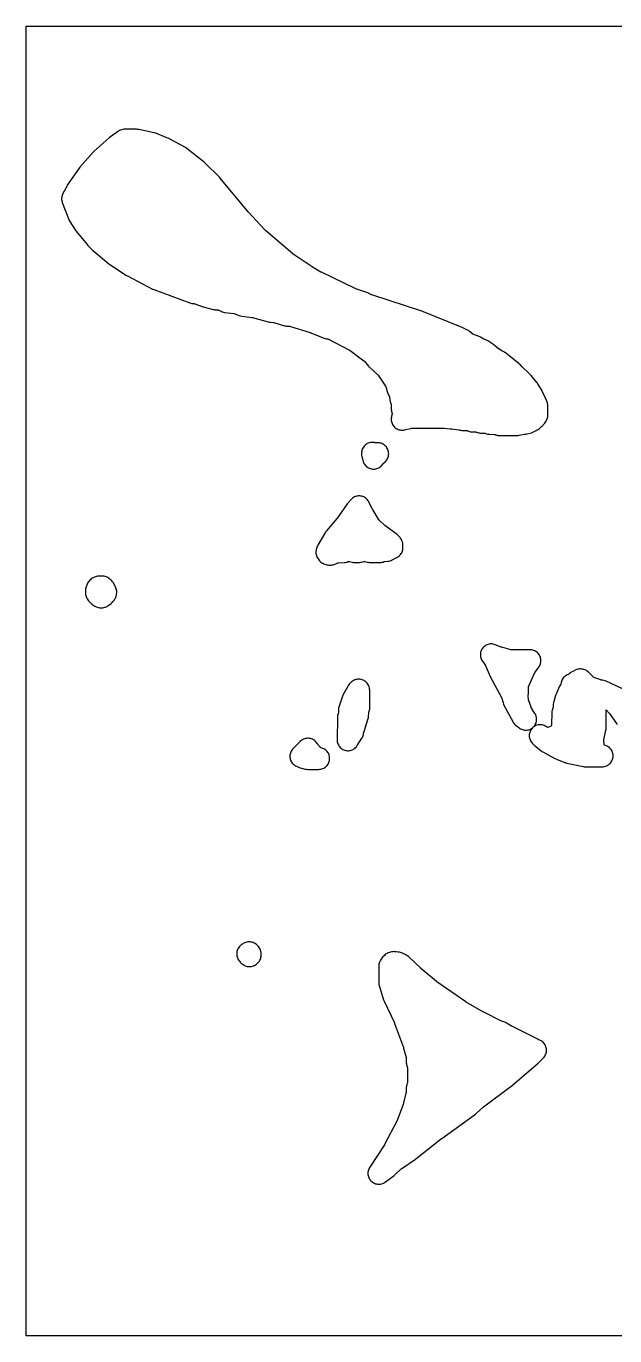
# Model space of a CAD drawing. Header units: millimetres. Extents: x 0 to 300, y 0 to 300.
# Drawn here: x 0 to 134.8, y 0 to 300 of the extents above; entities that cross this region are included whole.
import ezdxf

# ---------------------------------------------------------------- set-up
doc = ezdxf.new("R2010")
doc.units = ezdxf.units.MM
doc.layers.add('CUT', color=7, linetype='CONTINUOUS')

msp = doc.modelspace()

# ---------------------------------------------------------------- linework, layer by layer
at = {"layer": 'CUT'}
for points in [[(299.9971, 299.9971), (300, 299.9386), (300, 0.0614), (299.9971, 0.0029), (299.9386, 0), (0.0614, 0), (0.0029, 0.0029), (0, 0.0614), (0, 299.9386), (0.0029, 299.9971), (0.0614, 300), (299.9386, 300)], [(8.1196, 260.3194), (8.1486, 260.0858), (8.1995, 259.8558), (8.2717, 259.6317), (9.7268, 255.7541), (9.8293, 255.5185), (9.9554, 255.2946), (11.1752, 253.3689), (11.3567, 253.1182), (13.9427, 249.9752), (14.1052, 249.7962), (15.2926, 248.6083), (15.4578, 248.4572), (18.899, 245.582), (19.1452, 245.4007), (22.9893, 242.9169), (23.1846, 242.8029), (28.9331, 239.787), (29.2337, 239.6538), (37.4915, 236.6248), (37.6925, 236.5606), (37.8981, 236.5135), (38.1071, 236.484), (38.4809, 236.4471), (38.4974, 236.4451), (38.5318, 236.4388), (38.5656, 236.4294), (38.581, 236.4241), (40.5442, 235.6981), (40.8068, 235.6171), (42.7935, 235.1219), (43.0065, 235.0786), (43.2224, 235.0539), (43.957, 235.0022), (43.9762, 235.0003), (44.0157, 234.9936), (44.0532, 234.9792), (44.0706, 234.971), (44.644, 234.683), (44.9008, 234.5716), (45.1685, 234.4895), (45.4436, 234.438), (47.6582, 234.15), (47.6813, 234.1462), (47.7764, 234.122), (47.7985, 234.1143), (48.7639, 233.7409), (49.0488, 233.6498), (49.3426, 233.5935), (51.6758, 233.2894), (51.7606, 233.2753), (51.8441, 233.2552), (55.4284, 232.259), (55.6923, 232.2008), (55.961, 232.1714), (56.5393, 232.1397), (56.5613, 232.1379), (56.6523, 232.1225), (56.6737, 232.117), (59.1847, 231.3943), (59.4402, 231.335), (59.7005, 231.3029), (60.3791, 231.2551), (60.4018, 231.2528), (60.4954, 231.2351), (60.5173, 231.229), (65.0499, 229.8113), (65.103, 229.7934), (65.1552, 229.773), (67.9968, 228.5873), (68.212, 228.5089), (68.4336, 228.4505), (68.6595, 228.4126), (69.0844, 228.3612), (69.1021, 228.3587), (69.1387, 228.3508), (69.1729, 228.3365), (69.1891, 228.3284), (74.0314, 225.7638), (74.105, 225.7214), (74.1754, 225.6741), (77.3457, 223.3777), (77.3593, 223.3674), (77.3864, 223.3439), (77.4114, 223.318), (77.4222, 223.3054), (78.3635, 222.1451), (78.4941, 221.9965), (78.6361, 221.8587), (80.5352, 220.1562), (80.5391, 220.1526), (80.5741, 220.1158), (80.5901, 220.0957), (80.604, 220.076), (82.2898, 217.5523), (82.3005, 217.5352), (82.3202, 217.498), (82.3359, 217.4589), (82.342, 217.4397), (82.6674, 216.3042), (82.7475, 216.0693), (82.8505, 215.8435), (83.1986, 215.1712), (83.2072, 215.1535), (83.2223, 215.1154), (83.2294, 215.075), (83.2314, 215.0554), (83.2731, 214.49), (83.3065, 214.2277), (83.3674, 213.9703), (83.4551, 213.7208), (83.5266, 213.5477), (83.5329, 213.5313), (83.5438, 213.4963), (83.5482, 213.4603), (83.5491, 213.4426), (83.5819, 212.4185), (83.5988, 212.1969), (83.6354, 211.9777), (83.6913, 211.7627), (83.8336, 211.3005), (83.8387, 211.2823), (83.8465, 211.2438), (83.8391, 211.2052), (83.8342, 211.1869), (83.6849, 210.6809), (83.6267, 210.4405), (83.5926, 210.1955), (83.5828, 209.9483), (83.5975, 209.7014), (83.6366, 209.4572), (83.6995, 209.218), (83.7858, 208.9862), (83.8946, 208.7641), (84.0248, 208.5538), (84.1752, 208.3574), (84.3442, 208.1768), (84.5302, 208.0138), (84.7314, 207.87), (84.9459, 207.7468), (85.1715, 207.6453), (85.406, 207.5667), (85.6471, 207.5116), (85.8925, 207.4806), (86.1397, 207.474), (86.3864, 207.4918), (86.6301, 207.534), (87.9146, 207.8222), (88.0925, 207.8553), (88.2751, 207.8892), (88.2949, 207.8929), (88.3521, 207.9035), (94.154, 207.9305), (95.678, 207.9349), (95.7208, 207.932), (96.3794, 207.8705), (97.077, 207.7904), (97.4473, 207.7478), (97.9341, 207.6919), (99.1616, 207.5509), (99.3144, 207.4944), (99.5355, 207.4352), (99.761, 207.3963), (99.9892, 207.3783), (100.9006, 207.3482), (100.9179, 207.3472), (100.9539, 207.3428), (100.9881, 207.3322), (101.0045, 207.326), (101.1292, 207.275), (101.338, 207.2003), (101.5526, 207.1444), (101.7713, 207.1077), (101.7883, 207.1064), (101.8102, 207.1026), (102.0353, 207.0846), (102.9724, 207.0522), (102.9812, 207.0517), (103.0062, 207.0439), (103.0226, 207.0377), (103.1549, 206.9836), (103.3599, 206.91), (103.5705, 206.8546), (103.7851, 206.8177), (104.0021, 206.7997), (104.0201, 206.799), (104.0533, 206.7963), (104.3287, 206.7868), (105.0155, 206.7596), (105.0333, 206.7585), (105.0515, 206.7561), (105.0793, 206.7474), (105.0959, 206.7409), (105.1864, 206.7032), (105.4011, 206.6251), (105.622, 206.5669), (105.8473, 206.5291), (106.0752, 206.5121), (107.2618, 206.4777), (107.2835, 206.4765), (107.3283, 206.4701), (107.3722, 206.4589), (107.3926, 206.4518), (107.5022, 206.4102), (107.7168, 206.3397), (107.8637, 206.3058), (107.8728, 206.3032), (107.8811, 206.3018), (107.9369, 206.2889), (108.0423, 206.2745), (108.1457, 206.2569), (108.422, 206.241), (112.1111, 206.2338), (112.3368, 206.2443), (112.4228, 206.2442), (112.6596, 206.2552), (112.8942, 206.2886), (114.0496, 206.5094), (114.2325, 206.517), (114.4828, 206.5402), (114.7296, 206.5884), (115.4234, 206.7604), (115.693, 206.8437), (115.9516, 206.9569), (116.026, 206.9946), (116.6488, 207.2972), (116.8731, 207.4208), (116.8894, 207.4321), (117.0356, 207.5062), (117.2615, 207.6358), (117.4727, 207.7883), (117.6668, 207.9619), (117.9148, 208.2081), (117.945, 208.2314), (118.118, 208.3779), (118.2771, 208.5394), (118.4014, 208.6911), (118.5533, 208.8418), (118.7412, 209.0505), (118.9044, 209.279), (119.0411, 209.5243), (119.1025, 209.6508), (119.202, 209.8317), (119.2941, 210.0429), (119.3663, 210.2617), (119.418, 210.4861), (119.4489, 210.7144), (119.4587, 210.9446), (119.4509, 212.9616), (119.4493, 212.9897), (119.4493, 213.0355), (119.4389, 213.261), (119.4082, 213.4846), (119.3575, 213.7046), (119.2871, 213.919), (118.9474, 214.8156), (118.7967, 215.1408), (118.3313, 215.9812), (118.0597, 216.5863), (117.9097, 216.87), (117.1881, 218.0457), (117.1168, 218.1523), (117.1152, 218.155), (117.1139, 218.1566), (117.0797, 218.2077), (116.9789, 218.3356), (116.9743, 218.3417), (116.9702, 218.3467), (116.959, 218.3609), (116.9371, 218.3865), (115.639, 219.9501), (115.4761, 220.1282), (115.3113, 220.2916), (115.2511, 220.3621), (115.0963, 220.5277), (113.5894, 221.9996), (113.1081, 222.477), (113.0145, 222.5611), (113.0102, 222.5653), (112.9699, 222.6013), (112.9252, 222.6414), (112.9205, 222.6453), (112.8383, 222.7185), (110.2386, 224.8272), (110.1362, 224.9105), (110.1319, 224.9137), (110.1274, 224.9174), (110.0306, 224.99), (109.9862, 225.0235), (109.9851, 225.0242), (109.9761, 225.0309), (109.8165, 225.1327), (109.5099, 225.3124), (109.2584, 225.4607), (108.9054, 225.6688), (108.541, 225.8836), (108.2363, 226.0632), (108.2061, 226.0849), (108.1923, 226.0962), (107.1974, 226.955), (107.0354, 227.0835), (106.8634, 227.1982), (105.7171, 227.8958), (105.4445, 228.0394), (104.8141, 228.3235), (104.0121, 228.7665), (103.7147, 228.9061), (102.2947, 229.4621), (102.2763, 229.4698), (102.2393, 229.4889), (102.2032, 229.5124), (102.1963, 229.5178), (101.4828, 230.098), (101.2671, 230.2551), (101.0358, 230.3883), (99.6895, 231.0709), (99.4877, 231.1622), (90.9684, 234.5704), (90.8162, 234.6257), (79.1818, 238.4267), (79.1767, 238.4284), (79.1022, 238.4594), (79.0853, 238.4677), (78.3782, 238.8363), (78.2053, 238.9182), (78.0267, 238.9866), (75.4553, 239.8602), (75.3871, 239.8857), (75.3206, 239.9152), (67.5873, 243.6258), (67.5453, 243.647), (67.5042, 243.6697), (65.5533, 244.7989), (65.5186, 244.8198), (65.4847, 244.8418), (61.1532, 247.7498), (61.0953, 247.7912), (61.04, 247.8358), (54.7628, 253.2135), (54.7092, 253.2622), (54.6587, 253.314), (50.8839, 257.4214), (50.8639, 257.4437), (50.8444, 257.4665), (44.3944, 265.2182), (44.2405, 265.3869), (40.9916, 268.636), (40.7793, 268.8254), (36.8715, 271.9311), (36.6914, 272.0616), (36.5003, 272.1756), (32.4999, 274.3273), (32.2347, 274.4505), (29.6676, 275.4653), (29.47, 275.534), (29.2673, 275.586), (25.7713, 276.3275), (25.5169, 276.3679), (25.2597, 276.3819), (22.5956, 276.3895), (22.344, 276.3775), (22.095, 276.3403), (21.8509, 276.2782), (21.6144, 276.1919), (21.3877, 276.0822), (21.1732, 275.9503), (19.2736, 274.6457), (19.0334, 274.4583), (15.567, 271.3954), (15.347, 271.175), (12.2886, 267.7053), (12.1023, 267.4662), (9.4147, 263.5477), (9.2694, 263.308), (8.4054, 261.6845), (8.3047, 261.4716), (8.2244, 261.2502), (8.1654, 261.0223), (8.1281, 260.7898), (8.1128, 260.5548)], [(77.3351, 199.854), (77.4638, 199.642), (77.6128, 199.4438), (77.7807, 199.2613), (77.9659, 199.0963), (78.1665, 198.9505), (78.3806, 198.8253), (78.6061, 198.7219), (78.8406, 198.6414), (79.082, 198.5845), (79.3279, 198.5518), (79.5757, 198.5436), (79.8232, 198.56), (80.0678, 198.6009), (80.3072, 198.6658), (80.5389, 198.754), (80.7608, 198.8649), (80.9706, 198.9971), (81.1663, 199.1495), (81.3459, 199.3205), (81.5076, 199.5085), (81.5875, 199.6112), (81.6424, 199.6769), (81.7017, 199.7385), (82.2526, 200.2726), (82.4197, 200.4513), (82.5686, 200.6454), (82.6977, 200.8532), (82.8059, 201.0726), (82.8922, 201.3015), (82.9557, 201.5378), (82.9958, 201.7791), (83.0121, 202.0232), (83.0045, 202.2677), (82.973, 202.5103), (82.9179, 202.7487), (82.8399, 202.9805), (82.7395, 203.2036), (82.6178, 203.4158), (82.476, 203.6151), (82.3153, 203.7996), (82.1374, 203.9675), (81.9439, 204.1172), (81.7367, 204.2473), (81.5178, 204.3566), (81.2893, 204.4439), (81.0534, 204.5084), (80.8122, 204.5496), (80.5682, 204.567), (79.8927, 204.5821), (79.8745, 204.5829), (79.837, 204.5872), (79.7829, 204.5985), (79.5411, 204.637), (79.2967, 204.6516), (79.0521, 204.6422), (78.8095, 204.6089), (78.5713, 204.5521), (78.3399, 204.4722), (78.1174, 204.3701), (77.9059, 204.2468), (77.7075, 204.1033), (77.5241, 203.9411), (77.3575, 203.7617), (77.2091, 203.5669), (77.0806, 203.3586), (76.973, 203.1386), (76.8875, 202.9092), (76.8249, 202.6725), (76.7856, 202.4309), (76.7702, 202.1865), (76.7788, 201.9418), (76.8113, 201.6992), (76.8674, 201.4608), (77.0306, 200.8932), (77.0351, 200.8759), (77.0421, 200.8393), (77.0464, 200.7967), (77.083, 200.5515), (77.1438, 200.311), (77.2281, 200.0778)], [(67.3181, 177.3746), (67.5029, 177.2187), (67.702, 177.0813), (67.9133, 176.9638), (68.1966, 176.8238), (68.4076, 176.7314), (68.6263, 176.6587), (68.8507, 176.6066), (69.079, 176.5752), (69.3091, 176.5651), (69.8285, 176.5661), (70.053, 176.5767), (70.2755, 176.6073), (70.4944, 176.6578), (70.7079, 176.7278), (70.9143, 176.8166), (71.4001, 177.0521), (71.4186, 177.0606), (71.4581, 177.0749), (71.4997, 177.0808), (71.5201, 177.0822), (72.8524, 177.134), (73.0855, 177.154), (73.3157, 177.1957), (73.541, 177.2588), (73.7595, 177.3427), (73.8832, 177.3969), (73.9002, 177.4039), (73.9359, 177.4157), (73.9724, 177.4067), (73.9899, 177.4011), (74.3359, 177.2801), (74.6096, 177.2017), (74.8904, 177.1548), (75.1747, 177.1402), (76.1447, 177.1456), (76.3733, 177.1573), (76.5998, 177.1899), (76.8224, 177.2431), (77.3846, 177.405), (77.4018, 177.4095), (77.4378, 177.4164), (77.4737, 177.4102), (77.4912, 177.406), (78.1331, 177.2342), (78.3479, 177.1868), (78.5661, 177.1584), (78.7859, 177.1493), (81.0163, 177.1553), (81.2548, 177.1673), (81.4911, 177.202), (81.723, 177.2592), (81.9484, 177.3382), (82.0225, 177.3682), (82.0429, 177.3758), (82.0861, 177.388), (82.1304, 177.3954), (82.1521, 177.3972), (82.8123, 177.4337), (83.0799, 177.463), (83.3427, 177.5209), (83.5978, 177.6067), (83.8422, 177.7195), (84.8945, 178.2754), (85.1213, 178.4111), (85.3325, 178.5699), (85.5258, 178.7501), (85.5637, 178.7894), (85.7234, 178.9719), (85.8647, 179.1689), (85.9862, 179.3787), (86.0868, 179.5993), (86.1655, 179.8286), (86.2217, 180.0644), (86.2548, 180.3046), (86.2644, 180.5469), (86.2597, 181.0919), (86.2472, 181.321), (86.2137, 181.548), (86.1596, 181.771), (86.0852, 181.9881), (85.9912, 182.1975), (85.8434, 182.4902), (85.7316, 182.6884), (85.6023, 182.8756), (85.4565, 183.0504), (85.2933, 183.2287), (85.1218, 183.3989), (84.9346, 183.5518), (82.1031, 185.6445), (82.0371, 185.6968), (81.9749, 185.7536), (80.8514, 186.8523), (80.8476, 186.8562), (80.8143, 186.8944), (80.7992, 186.915), (80.7861, 186.9355), (79.374, 189.2525), (79.3486, 189.2961), (79.3251, 189.3406), (78.4981, 190.9891), (78.4973, 190.9886), (78.4, 191.1724), (78.2641, 191.3776), (78.1086, 191.5684), (77.9352, 191.743), (77.7453, 191.8997), (77.5411, 192.037), (77.3242, 192.1535), (77.097, 192.2482), (76.8616, 192.32), (76.6203, 192.3684), (76.3753, 192.3927), (76.1292, 192.3929), (75.8842, 192.3689), (75.6428, 192.3209), (75.4073, 192.2494), (75.1799, 192.155), (74.963, 192.0388), (74.7585, 191.9018), (74.5684, 191.7454), (74.3947, 191.571), (73.7306, 190.8353), (73.5303, 190.5823), (71.3252, 187.3941), (71.2866, 187.3414), (71.2453, 187.2908), (68.7767, 184.4291), (68.639, 184.2544), (68.5175, 184.0682), (66.7912, 181.1477), (66.681, 180.9395), (66.5909, 180.7218), (66.5217, 180.4966), (66.4218, 180.1071), (66.3755, 179.8851), (66.3495, 179.6598), (66.344, 179.433), (66.3592, 179.2067), (66.3947, 178.9827), (66.4504, 178.7628), (66.4694, 178.6999), (66.5648, 178.4381), (66.6886, 178.1886), (66.8395, 177.9544), (66.9979, 177.7362), (67.1493, 177.5477)], [(13.9606, 168.841), (14.0923, 168.6113), (14.2475, 168.3969), (14.4245, 168.2), (14.9205, 167.704), (15.1047, 167.5373), (15.3045, 167.3897), (15.518, 167.2627), (15.743, 167.1574), (16.2818, 166.9374), (16.5218, 166.8533), (16.769, 166.7941), (17.0211, 166.7603), (17.2752, 166.7522), (17.5289, 166.77), (17.7794, 166.8135), (18.0242, 166.8822), (18.1465, 166.9234), (18.3487, 167.0013), (18.5433, 167.0964), (18.729, 167.208), (18.9043, 167.3353), (19.4507, 167.7693), (19.6728, 167.9685), (19.8696, 168.1926), (20.1859, 168.5995), (20.326, 168.7991), (20.4459, 169.0113), (20.5446, 169.2342), (20.6212, 169.4657), (20.6748, 169.7035), (20.7141, 169.9283), (20.7443, 170.1712), (20.7507, 170.4158), (20.7332, 170.6599), (20.6918, 170.9011), (20.6271, 171.1372), (20.5395, 171.3657), (20.4301, 171.5846), (19.8995, 172.5276), (19.766, 172.7393), (19.612, 172.9366), (19.439, 173.1175), (19.2488, 173.2802), (18.9847, 173.4842), (18.7747, 173.6299), (18.5509, 173.7534), (18.3156, 173.8534), (18.0713, 173.9288), (17.8206, 173.9789), (17.5662, 174.0031), (16.8391, 174.035), (16.589, 174.0335), (16.3403, 174.0069), (16.0955, 173.9557), (15.857, 173.8802), (15.6273, 173.7813), (15.3585, 173.6492), (15.1264, 173.5195), (14.9094, 173.3658), (14.71, 173.1899), (14.5169, 173.0006), (14.3424, 172.8107), (14.1884, 172.6039), (14.0565, 172.3824), (13.9481, 172.1484), (13.7253, 171.594), (13.647, 171.3686), (13.5905, 171.1368), (13.5564, 170.9007), (13.5449, 170.6623), (13.5448, 170.2607), (13.5556, 170.0271), (13.5883, 169.7955), (13.6424, 169.568), (13.7176, 169.3466), (13.8131, 169.1331)], [(107.3153, 149.0737), (107.3296, 149.0454), (108.8516, 146.2027), (108.856, 146.1939), (108.8616, 146.1827), (108.896, 146.0958), (108.9025, 146.0741), (109.1986, 144.9778), (109.2894, 144.7049), (109.4109, 144.4443), (111.4251, 140.703), (111.5456, 140.5023), (111.6843, 140.3138), (111.8401, 140.139), (112.0115, 139.9796), (112.7788, 139.3304), (112.9732, 139.1816), (113.1812, 139.0525), (113.4009, 138.9444), (113.63, 138.8583), (113.8665, 138.795), (114.1081, 138.7552), (114.3524, 138.7391), (114.597, 138.7471), (114.8398, 138.7789), (115.0782, 138.8343), (115.3101, 138.9128), (115.5332, 139.0136), (115.7454, 139.1357), (115.9446, 139.278), (116.129, 139.4391), (116.2967, 139.6175), (116.4461, 139.8114), (116.5759, 140.019), (116.6847, 140.2383), (116.7716, 140.4672), (116.8357, 140.7034), (116.8763, 140.9449), (116.8932, 141.1891), (116.8861, 141.4338), (116.855, 141.6766), (116.8004, 141.9153), (116.7227, 142.1474), (116.6227, 142.3709), (116.5012, 142.5835), (115.6528, 143.9133), (115.65, 143.9179), (115.6261, 143.9627), (115.6162, 143.9861), (115.608, 144.009), (115.0495, 145.7002), (115.0479, 145.7053), (115.0359, 145.7539), (115.0321, 145.7788), (115.0297, 145.8027), (114.9846, 146.419), (114.9819, 146.4728), (114.9815, 146.5268), (114.9914, 147.1849), (115.0117, 148.529), (115.0125, 148.5488), (115.0173, 148.5895), (115.03, 148.6285), (115.0376, 148.6468), (115.8128, 150.3956), (115.8136, 150.3974), (116.4894, 151.922), (116.4966, 151.9371), (116.4982, 151.9405), (116.4986, 151.9414), (116.4987, 151.9416), (116.544, 152.0195), (116.5565, 152.0374), (117.3935, 153.1699), (117.5286, 153.3727), (117.6434, 153.5877), (117.7366, 153.8128), (117.8075, 154.0459), (117.8554, 154.2849), (117.8798, 154.5273), (117.8804, 154.771), (117.8573, 155.0136), (117.8108, 155.2527), (117.7411, 155.4862), (117.6491, 155.7119), (117.5355, 155.9275), (117.4015, 156.131), (117.2483, 156.3205), (117.0774, 156.4941), (116.8904, 156.6504), (116.6891, 156.7876), (116.4753, 156.9046), (116.2512, 157.0003), (116.0188, 157.0737), (115.7804, 157.1241), (115.5383, 157.151), (115.2946, 157.1543), (115.1885, 157.1505), (111.0946, 157.1246), (111.0757, 157.1249), (111.0366, 157.1284), (110.9981, 157.1356), (110.9797, 157.1404), (108.9056, 157.7381), (108.849, 157.756), (108.7933, 157.7765), (107.4252, 158.319), (107.1959, 158.3973), (106.9601, 158.4531), (106.72, 158.4857), (106.4779, 158.495), (106.236, 158.4807), (105.9966, 158.4432), (105.762, 158.3826), (105.5344, 158.2996), (105.3158, 158.1949), (105.1084, 158.0696), (104.9142, 157.9248), (104.7348, 157.7618), (104.5721, 157.5823), (104.4275, 157.3879), (104.3024, 157.1803), (104.198, 156.9617), (104.1153, 156.7339), (104.055, 156.4992), (104.0177, 156.2598), (104.0037, 156.0179), (104.0133, 155.7758), (104.0462, 155.5357), (104.1022, 155.3), (104.1808, 155.0708), (104.2812, 154.8502), (104.4025, 154.6405), (104.5435, 154.4434), (105.0448, 153.8101), (105.0557, 153.7957), (105.0762, 153.7642), (105.0939, 153.7308), (105.101, 153.7148), (106.0095, 151.5384), (106.1123, 151.322)], [(71.6081, 135.1612), (71.7517, 134.9628), (71.914, 134.7794), (72.0934, 134.6128), (72.2883, 134.4645), (72.4968, 134.336), (72.7169, 134.2286), (72.9464, 134.1431), (73.1831, 134.0806), (73.4249, 134.0415), (73.6693, 134.0262), (73.914, 134.035), (74.1567, 134.0676), (74.3951, 134.1238), (74.6268, 134.2031), (74.8496, 134.3047), (75.0614, 134.4275), (75.2602, 134.5705), (75.4441, 134.7323), (75.6112, 134.9113), (75.6124, 134.9127), (75.8146, 135.1878), (76.8855, 136.8752), (76.999, 137.0736), (77.0939, 137.2815), (77.1694, 137.4971), (77.225, 137.7188), (77.26, 137.9447), (77.2758, 138.0903), (77.2786, 138.1108), (77.2966, 138.1942), (77.3025, 138.214), (78.2724, 141.1821), (78.333, 141.4003), (78.3735, 141.6231), (78.3937, 141.8487), (78.4292, 142.6538), (78.4306, 142.6749), (78.4372, 142.7181), (78.4484, 142.7604), (78.4554, 142.7804), (78.5007, 142.8991), (78.5724, 143.1163), (78.624, 143.3391), (78.655, 143.5656), (78.6652, 143.7941), (78.6599, 147.9111), (78.6478, 148.1535), (78.6122, 148.3936), (78.5536, 148.629), (78.4724, 148.8577), (78.3694, 149.0775), (78.2456, 149.2862), (78.1022, 149.4819), (77.9404, 149.6628), (77.7619, 149.8272), (77.5683, 149.9734), (77.3614, 150.1003), (77.1431, 150.2064), (76.9157, 150.2909), (76.6811, 150.353), (76.4415, 150.392), (76.1994, 150.4076), (75.9568, 150.3996), (75.7162, 150.3682), (75.4798, 150.3136), (75.2497, 150.2364), (75.0283, 150.1371), (74.8175, 150.0169), (74.6193, 149.8768), (74.4357, 149.7182), (74.1724, 149.4675), (73.9965, 149.2818), (73.8404, 149.0792), (73.7059, 148.8616), (72.5326, 146.7276), (72.4321, 146.5231), (72.3505, 146.3103), (71.6502, 144.1993), (71.5879, 143.9777), (71.5462, 143.7514), (71.5255, 143.5222), (71.4904, 142.7253), (71.4888, 142.7033), (71.4818, 142.6584), (71.4698, 142.6145), (71.4622, 142.5938), (71.432, 142.5176), (71.3572, 142.3006), (71.3026, 142.0776), (71.2686, 141.8505), (71.2557, 141.6213), (71.2028, 136.5521), (71.2122, 136.3074), (71.2455, 136.0648), (71.3025, 135.8266), (71.3824, 135.5952), (71.4846, 135.3726)], [(60.4913, 133.4984), (60.4295, 133.2629), (60.3908, 133.0225), (60.3758, 132.7795), (60.3845, 132.5362), (60.4168, 132.2948), (60.4724, 132.0578), (60.5508, 131.8273), (60.6512, 131.6055), (60.7728, 131.3946), (60.9143, 131.1964), (61.0744, 131.013), (61.2515, 130.846), (61.4441, 130.6971), (61.6503, 130.5675), (61.8681, 130.4587), (62.5342, 130.1653), (62.7665, 130.0766), (63.0065, 130.0113), (63.9192, 129.8112), (64.1877, 129.7675), (64.4594, 129.7533), (66.9956, 129.7583), (67.2401, 129.7707), (67.4823, 129.8071), (67.7197, 129.8669), (67.9501, 129.9497), (68.1713, 130.0546), (68.3812, 130.1806), (68.5778, 130.3266), (68.7591, 130.4911), (68.9235, 130.6726), (69.0693, 130.8692), (69.1952, 131.0792), (69.3, 131.3005), (69.3826, 131.531), (69.4422, 131.7684), (69.4784, 132.0106), (69.4907, 132.2551), (69.479, 132.4996), (69.4435, 132.7419), (69.3844, 132.9795), (69.3024, 133.2102), (69.1982, 133.4317), (69.0728, 133.642), (68.9275, 133.839), (68.7636, 134.0209), (68.5827, 134.1859), (68.3865, 134.3323), (68.1769, 134.4589), (67.956, 134.5644), (67.7258, 134.6478), (67.5824, 134.6843), (67.5825, 134.6848), (67.4669, 134.7154), (67.4383, 134.7415), (67.4253, 134.7553), (66.7906, 135.4577), (66.7788, 135.4714), (66.7563, 135.5014), (66.7556, 135.5025), (66.6401, 135.7099), (66.5034, 135.9078), (66.3484, 136.0916), (66.1765, 136.2596), (65.9892, 136.4104), (65.7882, 136.5424), (65.5756, 136.6546), (65.3531, 136.7458), (65.1229, 136.8152), (64.8871, 136.8622), (64.6479, 136.8863), (64.4074, 136.8873), (64.168, 136.8652), (63.9318, 136.8202), (63.701, 136.7528), (63.4778, 136.6634), (63.2642, 136.5531), (63.0621, 136.4227), (62.8736, 136.2736), (62.7002, 136.107), (62.6557, 136.0599), (61.2871, 134.6795), (61.2295, 134.6245), (61.1205, 134.527), (60.9556, 134.3478), (60.809, 134.1535), (60.6819, 133.9458), (60.5757, 133.7267)], [(51.3401, 84.5706), (51.5752, 84.6025), (51.8063, 84.6565), (52.0312, 84.7322), (52.2479, 84.8288), (52.2738, 84.8419), (52.5083, 84.9765), (52.7269, 85.1356), (52.927, 85.3174), (53.0856, 85.478), (53.249, 85.6606), (53.3938, 85.8583), (53.5186, 86.0693), (53.6221, 86.2915), (53.7033, 86.5227), (53.7615, 86.7608), (53.7961, 87.0034), (53.8068, 87.2483), (53.805, 87.579), (53.7916, 87.8243), (53.7542, 88.0672), (53.6931, 88.3052), (53.609, 88.536), (53.5026, 88.7575), (53.375, 88.9675), (53.2273, 89.1639), (53.0612, 89.3449), (52.9136, 89.4905), (52.7234, 89.66), (52.5169, 89.8092), (52.2963, 89.9367), (52.2294, 89.9709), (51.9984, 90.0747), (51.7582, 90.1546), (51.5111, 90.2097), (51.2597, 90.2396), (51.0065, 90.2439), (50.7543, 90.2226), (50.5054, 90.1759), (50.2626, 90.1042), (50.0283, 90.0084), (49.7093, 89.8586), (49.5052, 89.7511), (49.3119, 89.6251), (49.131, 89.482), (48.9641, 89.3227), (48.8126, 89.1487), (48.6778, 88.9616), (48.6231, 88.8776), (48.5023, 88.6717), (48.4018, 88.4553), (48.3224, 88.2302), (48.2648, 87.9986), (48.2295, 87.7625), (48.2169, 87.5242), (48.2271, 87.2857), (48.26, 87.0493), (48.3153, 86.8171), (48.3925, 86.5913), (48.4908, 86.3738), (48.5736, 86.2118), (48.7004, 85.992), (48.8489, 85.7862), (49.0174, 85.5965), (49.26, 85.3499), (49.4511, 85.1748), (49.6593, 85.0204), (49.8824, 84.8884), (49.9625, 84.8465), (50.1776, 84.7465), (50.4013, 84.6673), (50.6315, 84.6098), (50.8661, 84.5743), (51.103, 84.5612)], [(78.2506, 37.2268), (78.262, 36.9857), (78.2966, 36.7468), (78.3541, 36.5123), (78.4339, 36.2844), (78.5354, 36.0654), (78.6575, 35.8571), (78.7991, 35.6616), (78.959, 35.4807), (79.1355, 35.316), (79.3271, 35.1691), (79.532, 35.0414), (79.7482, 34.934), (79.9738, 34.848), (80.2066, 34.7842), (80.4445, 34.7431), (80.6853, 34.7251), (80.9266, 34.7305), (81.1664, 34.7591), (81.4022, 34.8107), (81.632, 34.8848), (81.8535, 34.9807), (82.0648, 35.0976), (82.2638, 35.2343), (84.2397, 36.7368), (84.4116, 36.8801), (85.8853, 38.2249), (85.9494, 38.2795), (86.0171, 38.3295), (89.1306, 40.4643), (89.2622, 40.5611), (95.1419, 45.1851), (95.1549, 45.195), (95.1836, 45.2164), (102.8923, 50.7992), (103.1072, 50.9738), (104.6352, 52.3623), (104.6812, 52.402), (104.7291, 52.4394), (110.7811, 56.9227), (110.9227, 57.0358), (117.2328, 62.4606), (117.3846, 62.6024), (118.4351, 63.6695), (118.6003, 63.8548), (118.7463, 64.0556), (118.8716, 64.2699), (118.9751, 64.4955), (119.0556, 64.7303), (119.1125, 64.9719), (119.1452, 65.218), (119.1533, 65.4661), (119.1367, 65.7138), (119.0957, 65.9586), (119.0306, 66.1981), (118.942, 66.43), (118.8309, 66.652), (118.6984, 66.8619), (118.5456, 67.0576), (118.3742, 67.2371), (118.1859, 67.3988), (117.9824, 67.5411), (117.7659, 67.6624), (117.5384, 67.7617), (117.4606, 67.7867), (117.3454, 67.8305), (117.3275, 67.8389), (111.2228, 70.8952), (111.1647, 70.9263), (111.1083, 70.9606), (110.1789, 71.5599), (109.9141, 71.7087), (109.6333, 71.8242), (108.8541, 72.0908), (108.7791, 72.1193), (108.7061, 72.1526), (104.7677, 74.1124), (104.7352, 74.1292), (104.7032, 74.147), (100.7367, 76.4283), (100.6909, 76.456), (100.6464, 76.4857), (94.0378, 81.1042), (93.9948, 81.1357), (93.9533, 81.169), (90.3928, 84.1535), (90.3632, 84.1791), (90.3344, 84.2057), (87.7144, 86.7061), (87.5151, 86.8773), (87.2989, 87.0265), (87.0016, 87.2095), (86.7873, 87.3274), (86.1362, 87.645), (85.9153, 87.7399), (85.6863, 87.8132), (85.4514, 87.8641), (85.2126, 87.8922), (84.7598, 87.9235), (84.7383, 87.9256), (84.5608, 87.9579), (84.3344, 87.9885), (84.1061, 87.9983), (83.8779, 87.9873), (83.6517, 87.9554), (83.4293, 87.903), (83.2126, 87.8306), (82.9088, 87.7133), (82.6687, 87.6057), (82.4412, 87.4735), (82.2289, 87.3182), (82.034, 87.1414), (81.5956, 86.6993), (81.4197, 86.5021), (81.2656, 86.2873), (81.135, 86.0575), (80.9956, 85.7789), (80.9019, 85.5678), (80.8281, 85.3489), (80.7748, 85.1241), (80.7425, 84.8953), (80.7314, 84.6646), (80.7252, 80.974), (80.737, 80.7278), (80.7729, 80.4839), (80.8327, 80.2448), (81.8164, 76.999), (81.8778, 76.8209), (81.9524, 76.6479), (84.3269, 71.6693), (84.35, 71.6179), (84.3706, 71.5654), (86.3962, 66.0545), (86.4175, 65.9914), (86.4353, 65.9272), (86.9805, 63.7238), (86.9849, 63.704), (86.9966, 63.6203), (86.9979, 63.6001), (87.0373, 62.5099), (87.0537, 62.3005), (87.0876, 62.0932), (87.1389, 61.8895), (87.2846, 61.3979), (87.2896, 61.3797), (87.2971, 61.341), (87.3008, 61.3018), (87.3013, 61.283), (87.2978, 58.0506), (87.2973, 58.0308), (87.293, 57.9897), (87.2847, 57.9492), (87.2792, 57.9301), (87.1473, 57.5115), (87.0905, 57.2995), (87.0526, 57.0833), (87.0338, 56.8646), (86.9868, 55.7415), (86.9855, 55.7216), (86.9736, 55.6392), (86.9692, 55.6197), (86.406, 53.3677), (86.39, 53.3098), (86.3711, 53.2528), (84.9567, 49.3038), (84.925, 49.2243), (84.8878, 49.1472), (82.0795, 43.817), (82.0511, 43.7662), (82.0204, 43.7168), (78.6603, 38.5957), (78.5378, 38.3877), (78.4359, 38.1689), (78.3556, 37.9412), (78.2976, 37.7068), (78.2625, 37.468)]]:
    msp.add_lwpolyline(points, close=True, dxfattribs=at)
msp.add_lwpolyline([(137.8402, 147.5677), (132.807, 149.9438), (132.5502, 150.048), (132.2833, 150.1232), (132.0098, 150.1684), (131.7255, 150.1993), (131.7018, 150.2026), (131.6045, 150.2254), (131.5819, 150.233), (129.9914, 150.8182), (129.9302, 150.8446), (129.8805, 150.8889), (128.7321, 152.0324), (128.5567, 152.1912), (128.3671, 152.3328), (128.165, 152.4557), (127.9521, 152.559), (127.9389, 152.5647), (127.7175, 152.6473), (127.4893, 152.7087), (127.2564, 152.7482), (127.0207, 152.7656), (126.7845, 152.7606), (126.5498, 152.7334), (126.3187, 152.6842), (126.0933, 152.6133), (125.8756, 152.5215), (124.9987, 152.1018), (124.8064, 151.9992), (124.6238, 151.8803), (124.4522, 151.7459), (124.2929, 151.597), (124.25, 151.5532), (124.2034, 151.5103), (124.1149, 151.4796), (123.8772, 151.3833), (123.6507, 151.2631), (123.4376, 151.1203), (123.2404, 150.9565), (123.0609, 150.7733), (122.9011, 150.5727), (122.7628, 150.3568), (122.6473, 150.1278), (122.5558, 149.8882), (122.4894, 149.6405), (122.4487, 149.3873), (122.4434, 149.3381), (122.4142, 149.2849), (122.247, 149.0119), (122.0804, 148.6893), (121.3432, 146.9661), (121.2371, 146.6668), (120.7632, 145.0005), (120.7022, 144.7295), (120.6716, 144.4535), (120.6392, 143.8632), (120.6376, 143.843), (120.631, 143.8017), (120.6203, 143.7612), (120.6136, 143.7421), (120.5402, 143.5479), (120.4568, 143.2843), (120.4031, 143.013), (120.3796, 142.7375), (120.2969, 139.9426), (120.2959, 139.9228), (120.2906, 139.8826), (120.2701, 139.8477), (120.2588, 139.8314), (120.1263, 139.6506), (120.1138, 139.6344), (120.0855, 139.6031), (120.047, 139.5861), (120.0276, 139.5793), (119.3996, 139.377), (119.3811, 139.3715), (119.3429, 139.3633), (119.2785, 139.4155), (119.0808, 139.5604), (118.8698, 139.6852), (118.6477, 139.7887), (118.4165, 139.87), (118.1784, 139.9283), (117.9358, 139.963), (117.691, 139.9738), (117.4462, 139.9605), (117.204, 139.9233), (116.9665, 139.8626), (116.7362, 139.779), (116.5151, 139.6731), (116.3055, 139.5462), (116.1093, 139.3993), (115.9284, 139.2339), (115.7646, 139.0516), (115.6194, 138.8542), (115.4943, 138.6435), (115.3904, 138.4215), (115.3087, 138.1904), (115.25, 137.9525), (115.2149, 137.7099), (115.2038, 137.4651), (115.2166, 137.2203), (115.2534, 136.978), (115.3137, 136.7405), (115.397, 136.51), (115.5025, 136.2887), (115.6291, 136.0789), (115.7757, 135.8824), (115.9407, 135.7013), (116.4007, 135.2438), (116.5973, 135.0679), (117.9368, 133.9909), (118.1119, 133.8623), (118.2974, 133.7493), (121.0877, 132.213), (121.4152, 132.0623), (123.4703, 131.2911), (123.6519, 131.2308), (123.8376, 131.1845), (127.5234, 130.4147), (127.7762, 130.3753), (128.0317, 130.3619), (131.904, 130.3576), (132.1506, 130.3695), (132.3947, 130.4057), (132.6342, 130.4657), (132.8665, 130.5491), (133.0894, 130.655), (133.3009, 130.7823), (133.4987, 130.9299), (133.6811, 131.0963), (133.8461, 131.2799), (133.9922, 131.4788), (134.118, 131.6912), (134.2223, 131.9149), (134.304, 132.1478), (134.3623, 132.3877), (134.3966, 132.6321), (134.4067, 132.8787), (134.3925, 133.1251), (134.354, 133.3689), (134.2916, 133.6078), (134.206, 133.8393), (134.098, 134.0612), (133.9686, 134.2714), (133.8191, 134.4679), (133.651, 134.6486), (133.4659, 134.8119), (133.2656, 134.9561), (133.052, 135.0798), (132.8273, 135.1819), (132.5936, 135.2614), (132.4477, 135.2954), (132.4015, 135.3085), (132.3928, 135.345), (132.3898, 135.3633), (132.2459, 136.3931), (132.2439, 136.4106), (132.242, 136.4471), (132.2467, 136.4828), (132.2501, 136.5003), (132.7355, 138.7003), (132.7787, 138.961), (132.7942, 139.2248), (132.8153, 142.9684), (132.8153, 142.9766), (132.8142, 142.9937), (132.8056, 143.2027), (132.7967, 143.268), (132.7932, 143.3226), (132.7823, 143.4045), (132.8212, 143.3687), (133.514, 142.6677), (133.5263, 142.6547), (133.5738, 142.5968), (133.5842, 142.5823), (135.3149, 140.0356)], dxfattribs=at)

doc.saveas('drawing.dxf')
